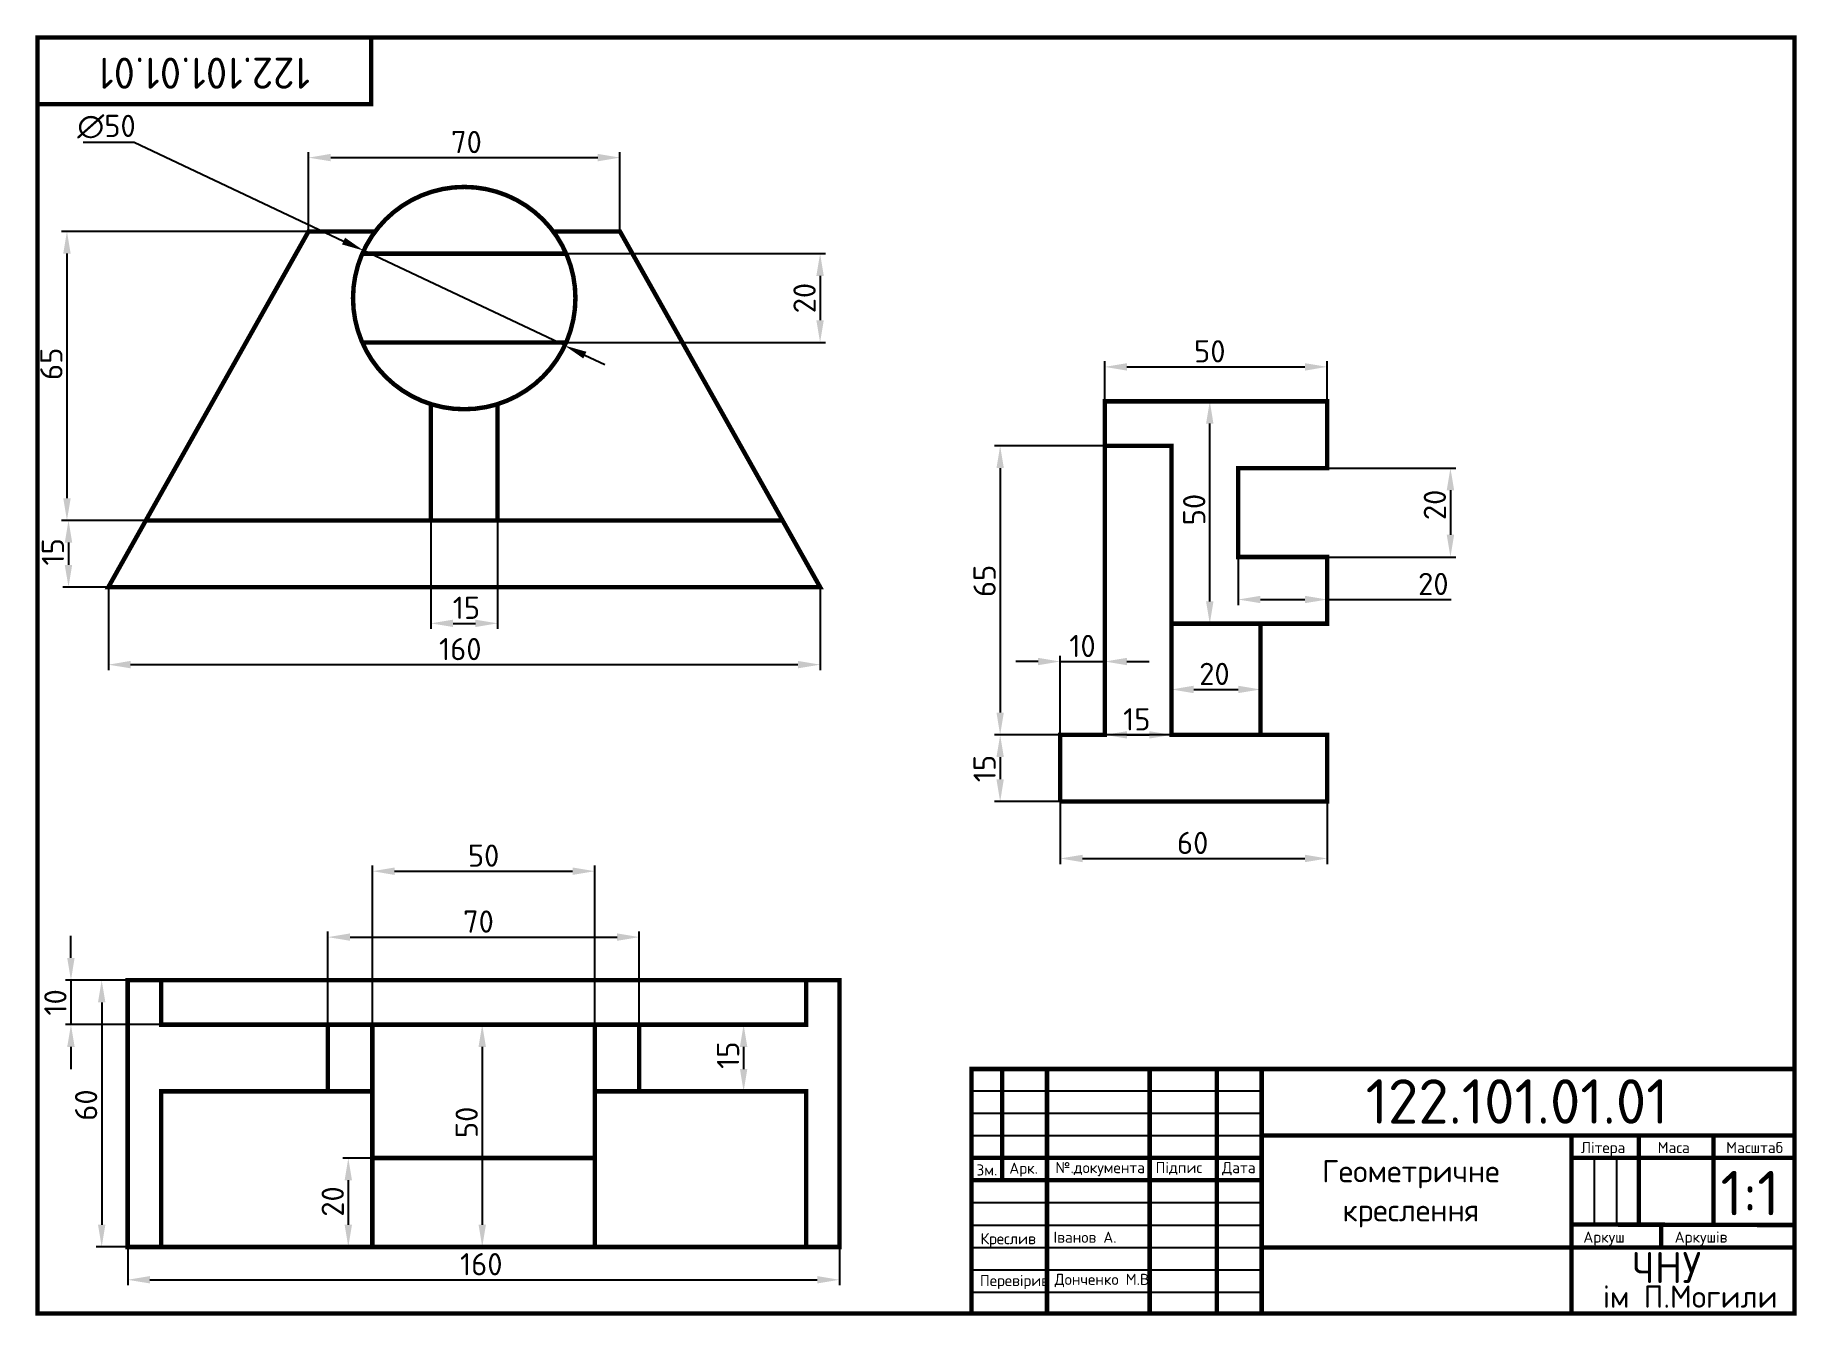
# Model space of a CAD drawing. Header units: millimetres. Extents: x 20 to 416, y 4 to 292.
import ezdxf
from ezdxf.enums import TextEntityAlignment as Align

# ---------------------------------------------------------------- set-up
doc = ezdxf.new("R2010")
doc.units = ezdxf.units.MM
doc.header["$PDMODE"] = 34
doc.header["$PDSIZE"] = -3
doc.linetypes.add('ACAD_ISO02W100', pattern=[15, 12, -3])
for name, color, linetype in [('Контур', 7, 'Continuous'), ('Побудова', 6, 'Continuous'), ('Розміри', 5, 'Continuous')]:
    doc.layers.add(name, color=color, linetype=linetype)
doc.styles.get("Standard").update_dxf_attribs({"font": 'isocpeur.ttf'})
doc.dimstyles.new('ESKD_', dxfattribs={"dimtxt": 5, "dimasz": 5, "dimexe": 1.25, "dimexo": 0, "dimgap": 1, "dimtad": 1, "dimtoh": 1, "dimdec": 1, "dimtxsty": 'Standard', "dimcen": 2.5, "dimclrd": 256, "dimclre": 256, "dimclrt": 256, "dimadec": 0, "dimazin": 0, "dimtfac": 1, "dimtdec": 1, "dimtmove": 0, "dimatfit": 3, "dimfxl": 1, "dimtfillclr": 256, "dimlwd": -1, "dimlwe": -1, "dimarcsym": 0})

# ---------------------------------------------------------------- blocks, each defined once
blk = doc.blocks.new('*D8')
at = {"layer": 'Defpoints', "color": 0, "transparency": 16777216}
for p in [(44.37, 183.38), (26.98, 168.38), (44.37, 168.38)]:
    blk.add_point(p, dxfattribs=at)
at = {"layer": 'Розміри', "transparency": 16777216}
for p, q in [((44.37, 183.38), (25.73, 183.38)), ((26.98, 178.38), (26.98, 173.38)), ((44.37, 168.38), (25.73, 168.38))]:
    blk.add_line(p, q, dxfattribs=at)
for points in [[(26.14, 178.38), (27.81, 178.38), (26.98, 183.38)], [(26.14, 173.38), (27.81, 173.38), (26.98, 168.38)]]:
    blk.add_solid(points, dxfattribs=at)
at = {"layer": 'Розміри', "transparency": 16777216, "insert": (23.48, 176.31), "char_height": 5, "attachment_point": 5, "rotation": 90}
blk.add_mtext('15', dxfattribs=at)
blk = doc.blocks.new('*D9')
at = {"layer": 'Defpoints', "color": 0, "transparency": 16777216}
for p in [(108.44, 183.38), (123.44, 183.38), (123.44, 160.23)]:
    blk.add_point(p, dxfattribs=at)
at = {"layer": 'Розміри', "transparency": 16777216}
for p, q in [((108.44, 183.38), (108.44, 158.98)), ((123.44, 183.38), (123.44, 158.98)), ((113.44, 160.23), (118.44, 160.23))]:
    blk.add_line(p, q, dxfattribs=at)
for points in [[(113.44, 161.06), (113.44, 159.4), (108.44, 160.23)], [(118.44, 161.06), (118.44, 159.4), (123.44, 160.23)]]:
    blk.add_solid(points, dxfattribs=at)
at = {"layer": 'Розміри', "transparency": 16777216, "insert": (116.43, 163.73), "char_height": 5, "attachment_point": 5}
blk.add_mtext('15', dxfattribs=at)
blk = doc.blocks.new('*D10')
at = {"layer": 'Defpoints', "color": 0, "transparency": 16777216}
for p in [(35.94, 168.38), (195.94, 168.38), (195.94, 150.94)]:
    blk.add_point(p, dxfattribs=at)
at = {"layer": 'Розміри', "transparency": 16777216}
for p, q in [((35.94, 168.38), (35.94, 149.69)), ((195.94, 168.38), (195.94, 149.69)), ((40.94, 150.94), (190.94, 150.94))]:
    blk.add_line(p, q, dxfattribs=at)
for points in [[(40.94, 151.78), (40.94, 150.11), (35.94, 150.94)], [(190.94, 151.78), (190.94, 150.11), (195.94, 150.94)]]:
    blk.add_solid(points, dxfattribs=at)
at = {"layer": 'Розміри', "transparency": 16777216, "insert": (115.05, 154.44), "char_height": 5, "attachment_point": 5}
blk.add_mtext('160', dxfattribs=at)
blk = doc.blocks.new('*D11')
at = {"layer": 'Defpoints', "color": 0, "transparency": 16777216}
for p in [(80.94, 248.38), (26.63, 183.38), (80.94, 183.38)]:
    blk.add_point(p, dxfattribs=at)
at = {"layer": 'Розміри', "transparency": 16777216}
for p, q in [((80.94, 248.38), (25.38, 248.38)), ((26.63, 243.38), (26.63, 188.38)), ((80.94, 183.38), (25.38, 183.38))]:
    blk.add_line(p, q, dxfattribs=at)
for points in [[(25.8, 243.38), (27.47, 243.38), (26.63, 248.38)], [(25.8, 188.38), (27.47, 188.38), (26.63, 183.38)]]:
    blk.add_solid(points, dxfattribs=at)
at = {"layer": 'Розміри', "transparency": 16777216, "insert": (23.13, 218.59), "char_height": 5, "attachment_point": 5, "rotation": 90}
blk.add_mtext('65', dxfattribs=at)
blk = doc.blocks.new('*D12')
at = {"layer": 'Defpoints', "color": 0, "transparency": 16777216}
for p in [(115.94, 243.38), (115.94, 223.38), (195.94, 223.38)]:
    blk.add_point(p, dxfattribs=at)
at = {"layer": 'Розміри', "transparency": 16777216}
for p, q in [((115.94, 243.38), (197.19, 243.38)), ((195.94, 238.38), (195.94, 228.38)), ((115.94, 223.38), (197.19, 223.38))]:
    blk.add_line(p, q, dxfattribs=at)
for points in [[(195.1, 238.38), (196.77, 238.38), (195.94, 243.38)], [(195.1, 228.38), (196.77, 228.38), (195.94, 223.38)]]:
    blk.add_solid(points, dxfattribs=at)
at = {"layer": 'Розміри', "transparency": 16777216, "insert": (192.44, 233.38), "char_height": 5, "attachment_point": 5, "rotation": 90}
blk.add_mtext('20', dxfattribs=at)
blk = doc.blocks.new('*D13')
at = {"layer": 'Defpoints', "color": 0, "transparency": 16777216}
for p in [(150.94, 264.97), (80.94, 248.38), (150.94, 248.38)]:
    blk.add_point(p, dxfattribs=at)
at = {"layer": 'Розміри', "transparency": 16777216}
for p, q in [((80.94, 248.38), (80.94, 266.22)), ((150.94, 248.38), (150.94, 266.22)), ((85.94, 264.97), (145.94, 264.97))]:
    blk.add_line(p, q, dxfattribs=at)
for points in [[(85.94, 265.81), (85.94, 264.14), (80.94, 264.97)], [(145.94, 265.81), (145.94, 264.14), (150.94, 264.97)]]:
    blk.add_solid(points, dxfattribs=at)
at = {"layer": 'Розміри', "transparency": 16777216, "insert": (116.43, 268.47), "char_height": 5, "attachment_point": 5}
blk.add_mtext('70', dxfattribs=at)
blk = doc.blocks.new('*D14')
at = {"layer": 'Defpoints', "color": 0, "transparency": 16777216}
for p in [(93.33, 244.06), (138.54, 222.69)]:
    blk.add_point(p, dxfattribs=at)
at = {"layer": 'Розміри', "transparency": 16777216}
for p, q in [((30.27, 268.44), (41.77, 268.44)), ((41.77, 268.44), (88.81, 246.2)), ((138.54, 222.69), (93.33, 244.06)), ((143.06, 220.56), (147.58, 218.42))]:
    blk.add_line(p, q, dxfattribs=at)
for points in [[(89.17, 246.95), (88.46, 245.45), (93.33, 244.06)], [(143.41, 221.31), (142.7, 219.8), (138.54, 222.69)]]:
    blk.add_solid(points, dxfattribs=at)
at = {"layer": 'Розміри', "transparency": 16777216, "insert": (35.52, 271.94), "char_height": 5, "attachment_point": 5}
blk.add_mtext('∅50', dxfattribs=at)
blk = doc.blocks.new('*D15')
at = {"layer": 'Defpoints', "color": 0, "transparency": 16777216}
for p in [(40.29, 79.98), (34.44, 19.98), (40.29, 19.98)]:
    blk.add_point(p, dxfattribs=at)
at = {"layer": 'Розміри', "transparency": 16777216}
for p, q in [((40.29, 79.98), (33.19, 79.98)), ((34.44, 74.98), (34.44, 24.98)), ((40.29, 19.98), (33.19, 19.98))]:
    blk.add_line(p, q, dxfattribs=at)
for points in [[(33.61, 74.98), (35.27, 74.98), (34.44, 79.98)], [(33.61, 24.98), (35.27, 24.98), (34.44, 19.98)]]:
    blk.add_solid(points, dxfattribs=at)
at = {"layer": 'Розміри', "transparency": 16777216, "insert": (30.94, 51.89), "char_height": 5, "attachment_point": 5, "rotation": 90}
blk.add_mtext('60', dxfattribs=at)
blk = doc.blocks.new('*D16')
at = {"layer": 'Defpoints', "color": 0, "transparency": 16777216}
for p in [(40.29, 19.98), (200.29, 19.98), (200.29, 12.6)]:
    blk.add_point(p, dxfattribs=at)
at = {"layer": 'Розміри', "transparency": 16777216}
for p, q in [((40.29, 19.98), (40.29, 11.35)), ((200.29, 19.98), (200.29, 11.35)), ((45.29, 12.6), (195.29, 12.6))]:
    blk.add_line(p, q, dxfattribs=at)
for points in [[(45.29, 13.43), (45.29, 11.77), (40.29, 12.6)], [(195.29, 13.43), (195.29, 11.77), (200.29, 12.6)]]:
    blk.add_solid(points, dxfattribs=at)
at = {"layer": 'Розміри', "transparency": 16777216, "insert": (119.77, 16.1), "char_height": 5, "attachment_point": 5}
blk.add_mtext('160', dxfattribs=at)
blk = doc.blocks.new('*D18')
at = {"layer": 'Defpoints', "color": 0, "transparency": 16777216}
for p in [(47.79, 79.98), (27.53, 69.98), (47.79, 69.98)]:
    blk.add_point(p, dxfattribs=at)
at = {"layer": 'Розміри', "transparency": 16777216}
for p, q in [((27.53, 84.98), (27.53, 89.98)), ((47.79, 79.98), (26.28, 79.98)), ((27.53, 79.98), (27.53, 69.98)), ((47.79, 69.98), (26.28, 69.98)), ((27.53, 64.98), (27.53, 59.98))]:
    blk.add_line(p, q, dxfattribs=at)
for points in [[(26.69, 84.98), (28.36, 84.98), (27.53, 79.98)], [(26.69, 64.98), (28.36, 64.98), (27.53, 69.98)]]:
    blk.add_solid(points, dxfattribs=at)
at = {"layer": 'Розміри', "transparency": 16777216, "insert": (24.03, 74.98), "char_height": 5, "attachment_point": 5, "rotation": 90}
blk.add_mtext('10', dxfattribs=at)
blk = doc.blocks.new('*D19')
at = {"layer": 'Defpoints', "color": 0, "transparency": 16777216}
for p in [(192.79, 69.98), (178.75, 54.98), (192.79, 54.98)]:
    blk.add_point(p, dxfattribs=at)
at = {"layer": 'Розміри', "transparency": 16777216}
for p, q in [((192.79, 69.98), (177.5, 69.98)), ((178.75, 64.98), (178.75, 59.98)), ((192.79, 54.98), (177.5, 54.98))]:
    blk.add_line(p, q, dxfattribs=at)
for points in [[(177.92, 64.98), (179.58, 64.98), (178.75, 69.98)], [(177.92, 59.98), (179.58, 59.98), (178.75, 54.98)]]:
    blk.add_solid(points, dxfattribs=at)
at = {"layer": 'Розміри', "transparency": 16777216, "insert": (175.25, 63.11), "char_height": 5, "attachment_point": 5, "rotation": 90}
blk.add_mtext('15', dxfattribs=at)
blk = doc.blocks.new('*D20')
at = {"layer": 'Defpoints', "color": 0, "transparency": 16777216}
for p in [(155.29, 89.66), (85.29, 69.98), (155.29, 69.98)]:
    blk.add_point(p, dxfattribs=at)
at = {"layer": 'Розміри', "transparency": 16777216}
for p, q in [((85.29, 69.98), (85.29, 90.91)), ((90.29, 89.66), (150.29, 89.66)), ((155.29, 69.98), (155.29, 90.91))]:
    blk.add_line(p, q, dxfattribs=at)
for points in [[(90.29, 90.5), (90.29, 88.83), (85.29, 89.66)], [(150.29, 90.5), (150.29, 88.83), (155.29, 89.66)]]:
    blk.add_solid(points, dxfattribs=at)
at = {"layer": 'Розміри', "transparency": 16777216, "insert": (119.13, 93.16), "char_height": 5, "attachment_point": 5}
blk.add_mtext('70', dxfattribs=at)
blk = doc.blocks.new('*D21')
at = {"layer": 'Defpoints', "color": 0, "transparency": 16777216}
for p in [(120.29, 69.98), (119.99, 19.98), (120.29, 19.98)]:
    blk.add_point(p, dxfattribs=at)
at = {"layer": 'Розміри', "transparency": 16777216}
for p, q in [((120.29, 69.98), (118.74, 69.98)), ((119.99, 64.98), (119.99, 24.98)), ((120.29, 19.98), (118.74, 19.98))]:
    blk.add_line(p, q, dxfattribs=at)
for points in [[(119.16, 64.98), (120.82, 64.98), (119.99, 69.98)], [(119.16, 24.98), (120.82, 24.98), (119.99, 19.98)]]:
    blk.add_solid(points, dxfattribs=at)
at = {"layer": 'Розміри', "transparency": 16777216, "insert": (116.49, 48), "char_height": 5, "attachment_point": 5, "rotation": 90}
blk.add_mtext('50', dxfattribs=at)
blk = doc.blocks.new('*D22')
at = {"layer": 'Defpoints', "color": 0, "transparency": 16777216}
for p in [(145.29, 104.49), (95.29, 69.98), (145.29, 69.98)]:
    blk.add_point(p, dxfattribs=at)
at = {"layer": 'Розміри', "transparency": 16777216}
for p, q in [((95.29, 69.98), (95.29, 105.74)), ((100.29, 104.49), (140.29, 104.49)), ((145.29, 69.98), (145.29, 105.74))]:
    blk.add_line(p, q, dxfattribs=at)
for points in [[(100.29, 105.32), (100.29, 103.65), (95.29, 104.49)], [(140.29, 105.32), (140.29, 103.65), (145.29, 104.49)]]:
    blk.add_solid(points, dxfattribs=at)
at = {"layer": 'Розміри', "transparency": 16777216, "insert": (120.29, 107.99), "char_height": 5, "attachment_point": 5}
blk.add_mtext('50', dxfattribs=at)
blk = doc.blocks.new('*D23')
at = {"layer": 'Defpoints', "color": 0, "transparency": 16777216}
for p in [(249.93, 120.15), (309.93, 120.15), (309.93, 107.35)]:
    blk.add_point(p, dxfattribs=at)
at = {"layer": 'Розміри', "transparency": 16777216}
for p, q in [((249.93, 120.15), (249.93, 106.1)), ((309.93, 120.15), (309.93, 106.1)), ((254.93, 107.35), (304.93, 107.35))]:
    blk.add_line(p, q, dxfattribs=at)
for points in [[(254.93, 108.18), (254.93, 106.51), (249.93, 107.35)], [(304.93, 108.18), (304.93, 106.51), (309.93, 107.35)]]:
    blk.add_solid(points, dxfattribs=at)
at = {"layer": 'Розміри', "transparency": 16777216, "insert": (279.7, 110.85), "char_height": 5, "attachment_point": 5}
blk.add_mtext('60', dxfattribs=at)
blk = doc.blocks.new('*D24')
at = {"layer": 'Defpoints', "color": 0, "transparency": 16777216}
for p in [(249.93, 135.15), (236.42, 120.15), (249.93, 120.15)]:
    blk.add_point(p, dxfattribs=at)
at = {"layer": 'Розміри', "transparency": 16777216}
for p, q in [((249.93, 135.15), (235.17, 135.15)), ((236.42, 130.15), (236.42, 125.15)), ((249.93, 120.15), (235.17, 120.15))]:
    blk.add_line(p, q, dxfattribs=at)
for points in [[(235.59, 130.15), (237.25, 130.15), (236.42, 135.15)], [(235.59, 125.15), (237.25, 125.15), (236.42, 120.15)]]:
    blk.add_solid(points, dxfattribs=at)
at = {"layer": 'Розміри', "transparency": 16777216, "insert": (232.92, 127.58), "char_height": 5, "attachment_point": 5, "rotation": 90}
blk.add_mtext('15', dxfattribs=at)
blk = doc.blocks.new('*D25')
at = {"layer": 'Defpoints', "color": 0, "transparency": 16777216}
for p in [(259.93, 135.15), (274.93, 135.15), (274.93, 135.15)]:
    blk.add_point(p, dxfattribs=at)
at = {"layer": 'Розміри', "transparency": 16777216}
for p, q in [((259.93, 135.15), (259.93, 136.4)), ((264.93, 135.15), (269.93, 135.15)), ((274.93, 135.15), (274.93, 136.4))]:
    blk.add_line(p, q, dxfattribs=at)
for points in [[(264.93, 135.98), (264.93, 134.32), (259.93, 135.15)], [(269.93, 135.98), (269.93, 134.32), (274.93, 135.15)]]:
    blk.add_solid(points, dxfattribs=at)
at = {"layer": 'Розміри', "transparency": 16777216, "insert": (267.14, 138.65), "char_height": 5, "attachment_point": 5}
blk.add_mtext('15', dxfattribs=at)
blk = doc.blocks.new('*D26')
at = {"layer": 'Defpoints', "color": 0, "transparency": 16777216}
for p in [(294.93, 145.36), (274.93, 135.15), (294.93, 135.15)]:
    blk.add_point(p, dxfattribs=at)
at = {"layer": 'Розміри', "transparency": 16777216}
for p, q in [((274.93, 135.15), (274.93, 146.61)), ((294.93, 135.15), (294.93, 146.61)), ((279.93, 145.36), (289.93, 145.36))]:
    blk.add_line(p, q, dxfattribs=at)
for points in [[(279.93, 146.2), (279.93, 144.53), (274.93, 145.36)], [(289.93, 146.2), (289.93, 144.53), (294.93, 145.36)]]:
    blk.add_solid(points, dxfattribs=at)
at = {"layer": 'Розміри', "transparency": 16777216, "insert": (284.59, 148.86), "char_height": 5, "attachment_point": 5}
blk.add_mtext('20', dxfattribs=at)
blk = doc.blocks.new('*D27')
at = {"layer": 'Defpoints', "color": 0, "transparency": 16777216}
for p in [(259.93, 200.15), (236.42, 135.15), (259.93, 135.15)]:
    blk.add_point(p, dxfattribs=at)
at = {"layer": 'Розміри', "transparency": 16777216}
for p, q in [((259.93, 200.15), (235.17, 200.15)), ((236.42, 195.15), (236.42, 140.15)), ((259.93, 135.15), (235.17, 135.15))]:
    blk.add_line(p, q, dxfattribs=at)
for points in [[(235.59, 195.15), (237.25, 195.15), (236.42, 200.15)], [(235.59, 140.15), (237.25, 140.15), (236.42, 135.15)]]:
    blk.add_solid(points, dxfattribs=at)
at = {"layer": 'Розміри', "transparency": 16777216, "insert": (232.92, 169.78), "char_height": 5, "attachment_point": 5, "rotation": 90}
blk.add_mtext('65', dxfattribs=at)
blk = doc.blocks.new('*D28')
at = {"layer": 'Defpoints', "color": 0, "transparency": 16777216}
for p in [(309.93, 217.91), (259.93, 210.15), (309.93, 210.15)]:
    blk.add_point(p, dxfattribs=at)
at = {"layer": 'Розміри', "transparency": 16777216}
for p, q in [((259.93, 210.15), (259.93, 219.16)), ((264.93, 217.91), (304.93, 217.91)), ((309.93, 210.15), (309.93, 219.16))]:
    blk.add_line(p, q, dxfattribs=at)
for points in [[(264.93, 218.74), (264.93, 217.07), (259.93, 217.91)], [(304.93, 218.74), (304.93, 217.07), (309.93, 217.91)]]:
    blk.add_solid(points, dxfattribs=at)
at = {"layer": 'Розміри', "transparency": 16777216, "insert": (283.54, 221.41), "char_height": 5, "attachment_point": 5}
blk.add_mtext('50', dxfattribs=at)
blk = doc.blocks.new('*D29')
at = {"layer": 'Defpoints', "color": 0, "transparency": 16777216}
for p in [(289.93, 195.15), (289.93, 175.15), (337.64, 175.15)]:
    blk.add_point(p, dxfattribs=at)
at = {"layer": 'Розміри', "transparency": 16777216}
for p, q in [((289.93, 195.15), (338.89, 195.15)), ((337.64, 190.15), (337.64, 180.15)), ((289.93, 175.15), (338.89, 175.15))]:
    blk.add_line(p, q, dxfattribs=at)
for points in [[(336.81, 190.15), (338.48, 190.15), (337.64, 195.15)], [(336.81, 180.15), (338.48, 180.15), (337.64, 175.15)]]:
    blk.add_solid(points, dxfattribs=at)
at = {"layer": 'Розміри', "transparency": 16777216, "insert": (334.14, 186.87), "char_height": 5, "attachment_point": 5, "rotation": 90}
blk.add_mtext('20', dxfattribs=at)
blk = doc.blocks.new('*D30')
at = {"layer": 'Defpoints', "color": 0, "transparency": 16777216}
for p in [(289.93, 175.15), (309.93, 175.15), (309.93, 165.59)]:
    blk.add_point(p, dxfattribs=at)
at = {"layer": 'Розміри', "transparency": 16777216}
for p, q in [((289.93, 175.15), (289.93, 164.34)), ((309.93, 175.15), (309.93, 164.34)), ((294.93, 165.59), (304.93, 165.59)), ((309.93, 165.59), (337.8, 165.59))]:
    blk.add_line(p, q, dxfattribs=at)
for points in [[(294.93, 166.42), (294.93, 164.76), (289.93, 165.59)], [(304.93, 166.42), (304.93, 164.76), (309.93, 165.59)]]:
    blk.add_solid(points, dxfattribs=at)
at = {"layer": 'Розміри', "transparency": 16777216, "insert": (333.8, 169.09), "char_height": 5, "attachment_point": 5}
blk.add_mtext('20', dxfattribs=at)
blk = doc.blocks.new('*D31')
at = {"layer": 'Defpoints', "color": 0, "transparency": 16777216}
for p in [(274.93, 210.15), (283.54, 210.15), (274.93, 160.15)]:
    blk.add_point(p, dxfattribs=at)
at = {"layer": 'Розміри', "transparency": 16777216}
for p, q in [((274.93, 210.15), (284.79, 210.15)), ((283.54, 165.15), (283.54, 205.15)), ((274.93, 160.15), (284.79, 160.15))]:
    blk.add_line(p, q, dxfattribs=at)
for points in [[(282.71, 205.15), (284.37, 205.15), (283.54, 210.15)], [(282.71, 165.15), (284.37, 165.15), (283.54, 160.15)]]:
    blk.add_solid(points, dxfattribs=at)
at = {"layer": 'Розміри', "transparency": 16777216, "insert": (280.04, 185.82), "char_height": 5, "attachment_point": 5, "rotation": 90}
blk.add_mtext('50', dxfattribs=at)
blk = doc.blocks.new('*D32')
at = {"layer": 'Defpoints', "color": 0, "transparency": 16777216}
for p in [(259.93, 151.64), (249.93, 135.15), (259.93, 135.15)]:
    blk.add_point(p, dxfattribs=at)
at = {"layer": 'Розміри', "transparency": 16777216}
for p, q in [((244.93, 151.64), (239.93, 151.64)), ((249.93, 135.15), (249.93, 152.89)), ((249.93, 151.64), (259.93, 151.64)), ((259.93, 135.15), (259.93, 152.89)), ((264.93, 151.64), (269.93, 151.64))]:
    blk.add_line(p, q, dxfattribs=at)
for points in [[(244.93, 152.47), (244.93, 150.81), (249.93, 151.64)], [(264.93, 152.47), (264.93, 150.81), (259.93, 151.64)]]:
    blk.add_solid(points, dxfattribs=at)
at = {"layer": 'Розміри', "transparency": 16777216, "insert": (254.93, 155.14), "char_height": 5, "attachment_point": 5}
blk.add_mtext('10', dxfattribs=at)
blk = doc.blocks.new('*D33')
at = {"layer": 'Defpoints', "color": 0, "transparency": 16777216}
for p in [(95.29, 39.98), (89.88, 19.98), (95.29, 19.98)]:
    blk.add_point(p, dxfattribs=at)
at = {"layer": 'Розміри', "transparency": 16777216}
for p, q in [((95.29, 39.98), (88.63, 39.98)), ((89.88, 34.98), (89.88, 24.98)), ((95.29, 19.98), (88.63, 19.98))]:
    blk.add_line(p, q, dxfattribs=at)
for points in [[(89.05, 34.98), (90.71, 34.98), (89.88, 39.98)], [(89.05, 24.98), (90.71, 24.98), (89.88, 19.98)]]:
    blk.add_solid(points, dxfattribs=at)
at = {"layer": 'Розміри', "transparency": 16777216, "insert": (86.38, 30.2), "char_height": 5, "attachment_point": 5, "rotation": 90}
blk.add_mtext('20', dxfattribs=at)

msp = doc.modelspace()

# ---------------------------------------------------------------- linework, layer by layer
at = {"layer": 'Контур'}
for p, q in [((108.44, 183.38), (108.44, 209.53)), ((123.44, 183.38), (108.44, 183.38)), ((115.94, 183.38), (123.44, 183.38)), ((236.86, 60), (236.86, 34.98)), ((246.94, 60), (246.94, 5)), ((270.02, 60), (270.02, 5)), ((285.13, 60), (285.13, 5)), ((295.21, 60), (295.21, 5)), ((230, 55.12), (295.21, 55.12)), ((230, 50.09), (295.21, 50.09)), ((230, 45.05), (295.21, 45.05)), ((415, 45.05), (295.21, 45.05)), ((364.88, 45.05), (364.88, 5)), ((379.99, 45.05), (379.99, 24.91)), ((396.78, 45.05), (396.78, 24.91)), ((230, 40.02), (295.21, 40.02)), ((415, 40.02), (364.88, 40.02)), ((369.92, 40.02), (369.92, 24.91)), ((374.96, 40.02), (374.96, 24.91)), ((230, 34.98), (295.21, 34.98)), ((230, 29.95), (295.21, 29.95)), ((230, 24.91), (295.21, 24.91)), ((415, 24.91), (364.88, 24.91)), ((385.03, 19.88), (385.03, 24.91)), ((396.78, 24.91), (396.78, 24.91)), ((230, 19.88), (295.21, 19.88)), ((415, 19.88), (295.21, 19.88)), ((230, 14.85), (295.21, 14.85)), ((230, 9.81), (295.21, 9.81))]:
    msp.add_line(p, q, dxfattribs=at)
at = {"layer": 'Контур', "const_width": 1}
for points in [[(20, 5), (415, 5), (415, 292), (20, 292)], [(20, 277), (95, 277), (95, 292), (20, 292)]]:
    msp.add_lwpolyline(points, close=True, dxfattribs=at)
msp.add_lwpolyline([(90.94, 233.38, 1), (140.94, 233.38, 1)], format="xyb", close=True, dxfattribs=at)
for points in [[(44.37, 183.38), (80.94, 248.38), (95.94, 248.38)], [(187.5, 183.38), (150.94, 248.38), (135.94, 248.38)], [(93.02, 243.38), (138.85, 243.38)], [(93.02, 223.38), (138.85, 223.38)], [(108.44, 183.38), (108.44, 209.53)], [(123.44, 183.38), (123.44, 209.53)], [(249.93, 120.15), (309.93, 120.15), (309.93, 135.15), (294.93, 135.15), (294.93, 160.15), (309.93, 160.15), (309.93, 175.15), (289.93, 175.15), (289.93, 195.15), (309.93, 195.15), (309.93, 210.15), (259.93, 210.15), (259.93, 200.15), (274.93, 200.15), (274.93, 160.15), (294.93, 160.15)], [(259.93, 200.15), (259.93, 135.15), (249.93, 135.15), (249.93, 120.15)], [(35.94, 168.38), (44.37, 183.38), (187.5, 183.38), (195.94, 168.38), (35.94, 168.38)], [(274.93, 160.15), (274.93, 135.15), (294.93, 135.15)], [(40.29, 79.98), (40.29, 19.98), (200.29, 19.98), (200.29, 79.98), (40.29, 79.98)], [(47.79, 19.98), (47.79, 54.98), (85.29, 54.98), (85.29, 69.98), (47.79, 69.98), (47.79, 79.98)], [(192.79, 19.98), (192.79, 54.98), (155.29, 54.98), (155.29, 69.98), (192.79, 69.98), (192.79, 79.98)], [(85.29, 54.98), (95.29, 54.98), (95.29, 69.98), (85.29, 69.98)], [(95.29, 69.98), (95.29, 19.98), (145.29, 19.98), (145.29, 69.98), (95.29, 69.98)], [(155.29, 69.98), (145.29, 69.98), (145.29, 54.98), (155.29, 54.98)], [(415, 5), (415, 60), (230, 60), (230, 5)], [(236.86, 34.98), (236.86, 60)], [(246.94, 5), (246.94, 60)], [(270.02, 5), (270.02, 60)], [(285.13, 5), (285.13, 60)], [(295.21, 5), (295.21, 60)], [(295.21, 45.05), (415, 45.05)], [(364.88, 5), (364.88, 45.05)], [(379.99, 24.91), (379.99, 45.05)], [(396.78, 24.95), (396.78, 45.05)], [(230, 40.02), (295.21, 40.02)], [(415, 40.02), (364.88, 40.02)], [(230, 34.98), (295.21, 34.98)], [(364.88, 25.03), (415, 24.91)], [(385.03, 19.88), (385.03, 24.91)], [(295.21, 19.88), (415, 19.88)]]:
    msp.add_lwpolyline(points, dxfattribs=at)
at = {"layer": 'Контур', "linetype": 'ACAD_ISO02W100', "const_width": 1}
msp.add_lwpolyline([(95.29, 39.98), (145.29, 39.98)], dxfattribs=at)
at = {"layer": 'Контур'}
msp.add_circle((115.94, 233.38), 25, dxfattribs=at)
at = {"layer": 'Побудова'}
for p, q in [((80.94, 248.38), (35.94, 168.38)), ((150.94, 248.38), (195.94, 168.38)), ((115.94, 243.38), (93.02, 243.38)), ((93.02, 243.38), (138.85, 243.38)), ((138.85, 223.38), (93.02, 223.38)), ((115.94, 223.38), (138.85, 223.38)), ((259.93, 200.15), (259.93, 210.15)), ((259.93, 210.15), (309.93, 210.15)), ((309.93, 210.15), (309.93, 195.15)), ((259.93, 135.15), (259.93, 200.15)), ((259.93, 200.15), (274.93, 200.15)), ((274.93, 200.15), (274.93, 135.15)), ((289.93, 185.15), (289.93, 195.15)), ((289.93, 195.15), (289.93, 175.15)), ((289.93, 195.15), (309.93, 195.15)), ((274.93, 135.15), (274.93, 185.15)), ((274.93, 135.15), (274.93, 185.15)), ((289.93, 175.15), (309.93, 175.15)), ((309.93, 175.15), (309.93, 160.15)), ((35.94, 168.38), (195.94, 168.38)), ((195.94, 168.38), (115.94, 168.38)), ((309.93, 160.15), (274.93, 160.15)), ((294.93, 135.15), (294.93, 160.15)), ((309.93, 135.15), (249.93, 135.15)), ((249.93, 135.15), (249.93, 120.15)), ((249.93, 135.15), (259.93, 135.15)), ((274.93, 135.15), (294.93, 135.15)), ((294.93, 135.15), (294.93, 135.15)), ((309.93, 120.15), (309.93, 135.15)), ((249.93, 120.15), (309.93, 120.15)), ((200.29, 79.98), (40.29, 79.98)), ((40.29, 79.98), (40.29, 19.98)), ((40.29, 79.98), (40.29, 69.98)), ((200.29, 19.98), (200.29, 79.98)), ((155.29, 69.98), (85.29, 69.98)), ((85.29, 69.98), (85.29, 54.98)), ((95.29, 54.98), (95.29, 69.98)), ((95.29, 69.98), (95.29, 19.98)), ((120.29, 69.98), (155.29, 69.98)), ((145.29, 19.98), (145.29, 69.98)), ((155.29, 69.98), (155.29, 54.98)), ((40.29, 19.98), (200.29, 19.98)), ((40.29, 19.98), (47.79, 19.98)), ((95.29, 19.98), (145.29, 19.98)), ((200.29, 19.98), (192.79, 19.98))]:
    msp.add_line(p, q, dxfattribs=at)
msp.add_circle((115.94, 233.38), 25, dxfattribs=at)

# ---------------------------------------------------------------- texts
at = {"layer": 'Контур'}
msp.add_text('122.101.01.01', height=7, rotation=180, dxfattribs=at).set_placement((81.3, 287.46))
for s, height, p in [('122.101.01.01', 10, (318.58, 47.7)), ('Зм.', 2.5, (231.08, 36.04)), ('Арк.', 2.5, (238.47, 36.45)), ('№.документа', 2.5, (248.85, 36.57)), ('Підпис', 2.5, (271.36, 36.6)), ('Дата', 2.5, (286.32, 36.57)), ('1:1', 10, (398.36, 27.09)), ('Креслив', 2.5, (232, 20.59)), ('Іванов А.', 2.5, (248.42, 20.91)), ('Аркушів', 2.5, (388.05, 20.96)), ('ЧНУ', 7, (378.44, 11.86)), ('Перевірив', 2.5, (231.87, 11.18)), ('Донченко М.В.', 2.5, (248.67, 11.44)), ('ім П.Могили', 5, (371.9, 6.31))]:
    msp.add_text(s, height=height, dxfattribs=at).set_placement(p)
for s, height, p in [('Літера', 2.5, (371.97, 41.08)), ('Маса', 2.5, (387.83, 41.08)), ('Масштаб', 2.5, (406.01, 41.08)), ('Геометричне', 5, (328.75, 34.52)), ('креслення', 5, (328.75, 25.73)), ('Аркуш', 2.5, (372.17, 20.96))]:
    msp.add_text(s, height=height, dxfattribs=at).set_placement(p, align=Align.CENTER)

# ---------------------------------------------------------------- dimensions: what is measured, and where the dimension line sits
at = {"layer": 'Розміри'}
dim = msp.add_diameter_dim_2p(p1=(138.54, 222.69), p2=(93.33, 244.06), dimstyle='ESKD_', dxfattribs=at)
dim.commit()
dim.dimension.update_dxf_attribs({"geometry": '*D14', "text_midpoint": (35.52, 268.44), "dimtype": 163})
for base, p1, p2, picture, middle in [((150.94, 264.97), (80.94, 248.38), (150.94, 248.38), '*D13', (116.43, 264.97)), ((309.93, 217.91), (259.93, 210.15), (309.93, 210.15), '*D28', (283.54, 217.91)), ((123.44, 160.23), (108.44, 183.38), (123.44, 183.38), '*D9', (116.43, 160.23)), ((309.93, 165.59), (289.93, 175.15), (309.93, 175.15), '*D30', (333.8, 165.59)), ((195.94, 150.94), (35.94, 168.38), (195.94, 168.38), '*D10', (115.05, 150.94)), ((259.93, 151.64), (249.93, 135.15), (259.93, 135.15), '*D32', (254.93, 151.64)), ((294.93, 145.36), (274.93, 135.15), (294.93, 135.15), '*D26', (284.59, 145.36)), ((274.93, 135.15), (259.93, 135.15), (274.93, 135.15), '*D25', (267.14, 135.15)), ((309.93, 107.35), (249.93, 120.15), (309.93, 120.15), '*D23', (279.7, 107.35)), ((145.29, 104.49), (95.29, 69.98), (145.29, 69.98), '*D22', (120.29, 104.49)), ((155.29, 89.66), (85.29, 69.98), (155.29, 69.98), '*D20', (119.13, 89.66)), ((200.29, 12.6), (40.29, 19.98), (200.29, 19.98), '*D16', (119.77, 12.6))]:
    dim = msp.add_linear_dim(base=base, p1=p1, p2=p2, dimstyle='ESKD_', dxfattribs=at)
    dim.commit()
    dim.dimension.update_dxf_attribs({"geometry": picture, "text_midpoint": middle, "dimtype": 160})
for base, p1, p2, picture, middle in [((26.63, 183.38), (80.94, 248.38), (80.94, 183.38), '*D11', (26.63, 218.59)), ((195.94, 223.38), (115.94, 243.38), (115.94, 223.38), '*D12', (195.94, 233.38)), ((283.54, 210.15), (274.93, 160.15), (274.93, 210.15), '*D31', (283.54, 185.82)), ((236.42, 135.15), (259.93, 200.15), (259.93, 135.15), '*D27', (236.42, 169.78)), ((337.64, 175.15), (289.93, 195.15), (289.93, 175.15), '*D29', (337.64, 186.87)), ((26.98, 168.38), (44.37, 183.38), (44.37, 168.38), '*D8', (26.98, 176.31)), ((236.42, 120.15), (249.93, 135.15), (249.93, 120.15), '*D24', (236.42, 127.58)), ((27.53, 69.98), (47.79, 79.98), (47.79, 69.98), '*D18', (27.53, 74.98)), ((34.44, 19.98), (40.29, 79.98), (40.29, 19.98), '*D15', (34.44, 51.89)), ((119.99, 19.98), (120.29, 69.98), (120.29, 19.98), '*D21', (119.99, 48)), ((178.75, 54.98), (192.79, 69.98), (192.79, 54.98), '*D19', (178.75, 63.11)), ((89.88, 19.98), (95.29, 39.98), (95.29, 19.98), '*D33', (89.88, 30.2))]:
    dim = msp.add_linear_dim(base=base, p1=p1, p2=p2, angle=90, dimstyle='ESKD_', dxfattribs=at)
    dim.commit()
    dim.dimension.update_dxf_attribs({"geometry": picture, "text_midpoint": middle, "dimtype": 160})

doc.saveas('drawing.dxf')
